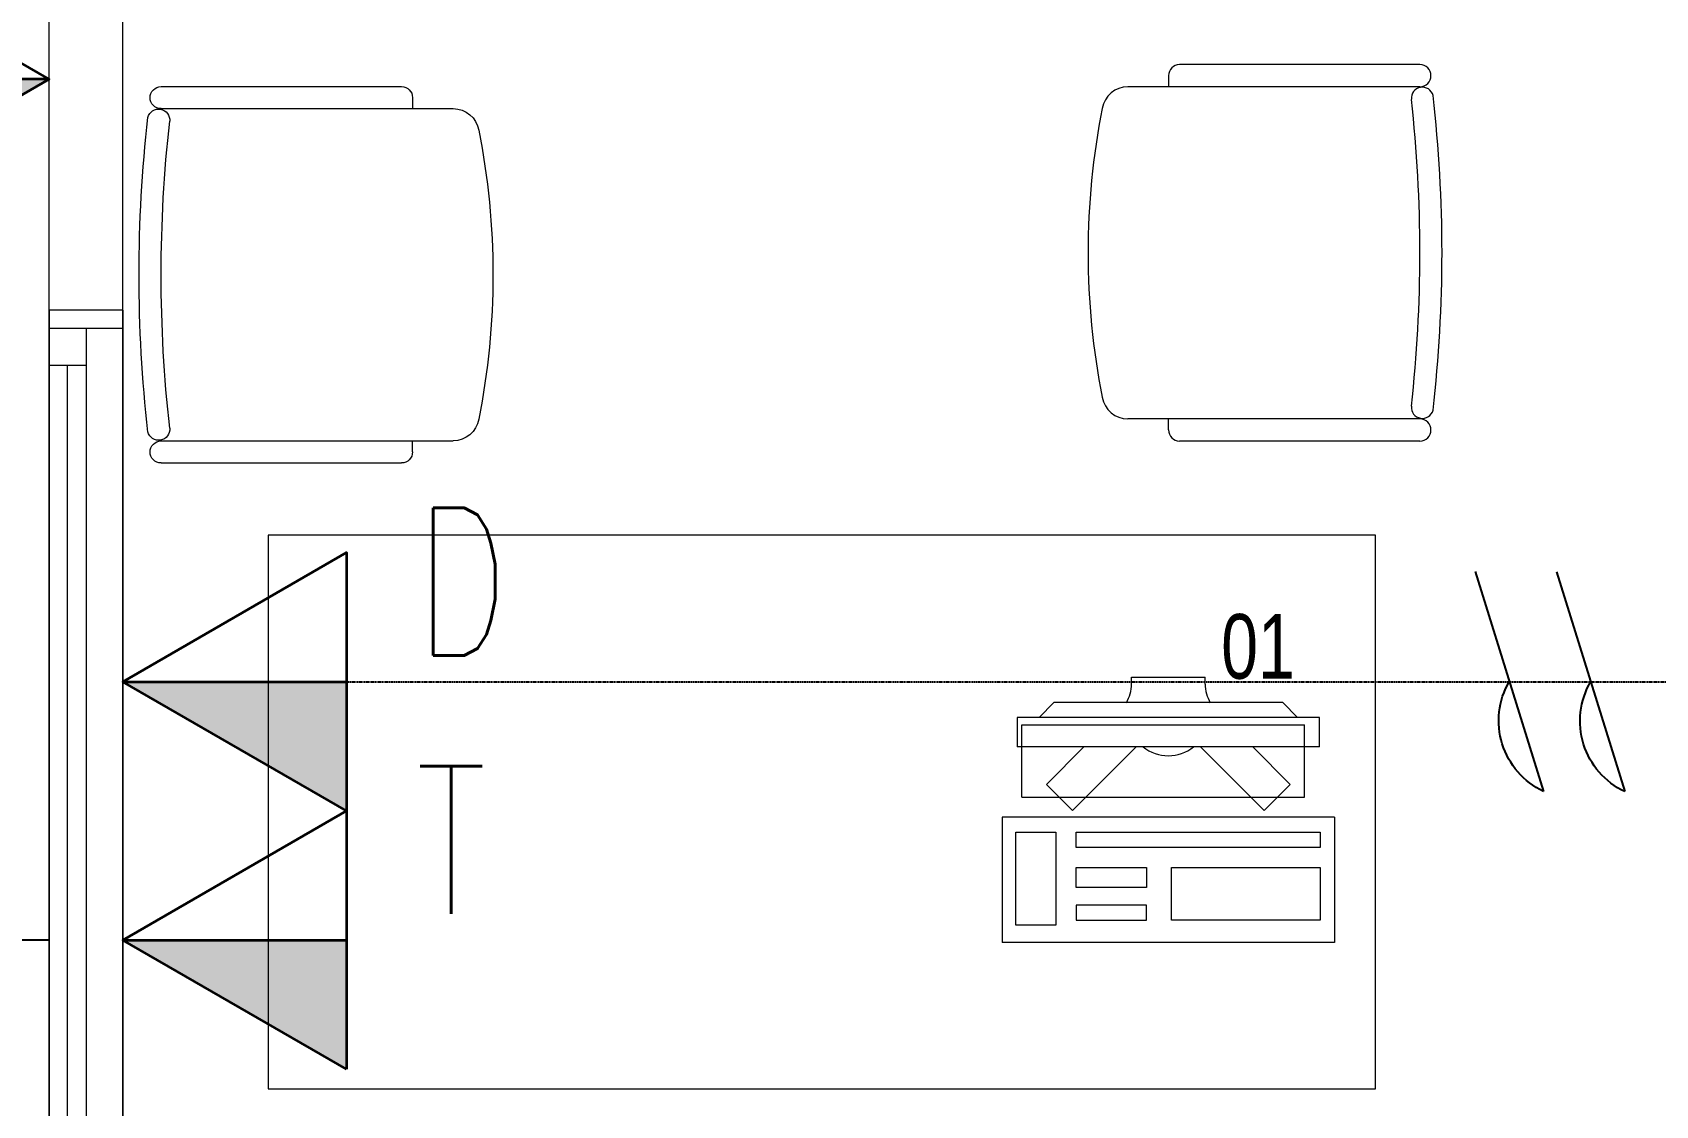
# Model space of a CAD drawing. Header units: inches. Extents: x -12418 to 57169, y -29325 to 19878.
# Drawn here: x 19575 to 21774, y -9230 to -7776 of the extents above; entities that cross this region are included whole.
import ezdxf

# ---------------------------------------------------------------- set-up
doc = ezdxf.new("R2010")
doc.units = ezdxf.units.IN
doc.header["$LTSCALE"] = 25
doc.header["$MEASUREMENT"] = 0
doc.linetypes.add('DASHDOT', pattern=[25.4, 12.7, -6.35, 0, -6.35])
doc.linetypes.add('HIDDEN', pattern=[9.525, 6.35, -3.175])
doc.layers.get('0').update_dxf_attribs({"color": 8})
doc.layers.get('Defpoints').update_dxf_attribs({"color": 8})
doc.layers.add('0 @ 50', color=8, linetype='Continuous')
doc.layers.add('T-WIRE', color=140, linetype='Continuous')
for name, color, linetype, lineweight in [('00-Ground Floor$0$72_EGR_EQP_TAG', 142, 'Continuous', 5), ('00-Ground Floor$0$Aluminum', 251, 'Continuous', 5), ('00-Ground Floor$0$LOADING', 253, 'Continuous', 5), ('00-Ground Floor$0$Walls', 251, 'Continuous', 5), ('E-LITE-CLNG-CNDT', 6, 'DASHDOT', 35), ('T-DATA-DEVC-TYPE', 2, 'Continuous', 25), ('T-DATA-DIM', 251, 'DASHDOT', 25), ('T-DATA-DIM @ 100', 251, 'DASHDOT', 25), ('T-DATA-FLOR-COND', 40, 'HIDDEN', 25), ('T-DATA-WALL @ 100', 33, 'Continuous', 35)]:
    doc.layers.add(name, color=color, linetype=linetype, lineweight=lineweight)
doc.styles.add('00-Ground Floor$0$X3G_ENTITY_257CFD', font='swisscl.ttf', dxfattribs={"height": 200})
doc.styles.add('DC_Simplex', font='SIMPLEX.shx', dxfattribs={"width": 0.7})
doc.dimstyles.new('DevCad-MM', dxfattribs={"dimscale": 0.01, "dimtxt": 2, "dimasz": 2, "dimexe": 1, "dimexo": 1, "dimgap": 0.6, "dimtad": 1, "dimdec": 0, "dimrnd": 10, "dimzin": 1, "dimdsep": 46, "dimtxsty": 'DC_Simplex', "dimblk1": 'OBLIQUE', "dimblk2": 'OBLIQUE', "dimsah": 1, "dimcen": 3, "dimclrd": 256, "dimclre": 256, "dimclrt": 45, "dimadec": 0, "dimazin": 0, "dimtfac": 1, "dimtdec": 0, "dimtix": 1, "dimtmove": 2, "dimatfit": 2, "dimldrblk": 'OBLIQUE', "dimfxl": 1, "dimtolj": 1, "dimtzin": 0, "dimarcsym": 0})

# ---------------------------------------------------------------- blocks, each defined once
blk = doc.blocks.new('00-Ground Floor$0$GF21016-P')
at = {"layer": '00-Ground Floor$0$LOADING', "extrusion": (-1.24384e-09, -1.20261e-09, -1)}
for p, q in [((0.0128, 0.0179), (0.0128, 0.4136)), ((0.4628, 0.0179), (0.4628, 0.4136)), ((-0.0022, 0.3585), (0.0128, 0.3585)), ((0.4778, 0.3585), (0.4628, 0.3585)), ((-0.0172, 0.0179), (-0.0172, 0.3435)), ((0.4928, 0.0179), (0.4928, 0.3435)), ((0.4778, 0.0029), (0.4778, 0.0029))]:
    blk.add_line(p, q, dxfattribs=at)
for centre, radius, start, end in [((-0.2378, -0.5362), 1.0036, 78.7568, 101.2432), ((-0.0478, 0.4136), 0.035, 0, 80.6557), ((-0.4278, 0.4136), 0.035, 99.3443, 180), ((0.0022, 0.3435), 0.015, 0, 90), ((-0.4778, 0.3435), 0.015, 90, 180), ((-0.0284, 0.0145), 0.015, 284.3864, 95.5209), ((-0.2378, 1.8928), 1.8749, 263.6341, 276.3659), ((-0.4471, 0.0145), 0.015, 84.4791, 255.6136), ((0.0022, 0.0179), 0.015, 270, 0), ((0.0022, 0.0179), 0.015, 180, 270), ((-0.2378, 1.8734), 1.8855, 263.5119, 276.4881), ((-0.4778, 0.0179), 0.015, 270, 0), ((-0.4778, 0.0179), 0.015, 180, 270)]:
    blk.add_arc(centre, radius, start, end, dxfattribs=at)
blk = doc.blocks.new('00-Ground Floor$0$ITCWLS1-P')
at = {"layer": '00-Ground Floor$0$LOADING'}
for p, q in [((-0.17, 0.45), (-0.17, 0)), ((-0.17, 0.45), (0, 0.45)), ((0, 0.45), (0, 0)), ((-0.2651, 0.43, 0), (-0.3051, 0.43, 0)), ((-0.3051, 0.43, 0), (-0.3051, 0.02, 0)), ((-0.2651, 0.43, 0), (-0.2651, 0.02, 0)), ((-0.1496, 0.4305), (-0.1291, 0.4305)), ((-0.1291, 0.4305), (-0.1291, 0.4089)), ((-0.3251, 0.38, 0), (-0.3051, 0.4, 0)), ((-0.197, 0.4094), (-0.295, 0.4094)), ((-0.295, 0.0264), (-0.295, 0.4094)), ((-0.197, 0.0264), (-0.197, 0.4094)), ((-0.3251, 0.38, 0), (-0.3251, 0.07, 0)), ((-0.3503, 0.275), (-0.3596, 0.275)), ((-0.3596, 0.175), (-0.3596, 0.275)), ((-0.3503, 0.175), (-0.3596, 0.175)), ((-0.3251, 0.07, 0), (-0.3051, 0.05, 0)), ((-0.197, 0.0264), (-0.295, 0.0264)), ((-0.3051, 0.02, 0), (-0.2651, 0.02, 0)), ((-0.17, 0), (0, 0))]:
    blk.add_line(p, q, dxfattribs=at)
at = {"layer": '00-Ground Floor$0$LOADING', "extrusion": (2.48281e-10, 3.18408e-10, -1)}
for p, q in [((-0.2651, 0.3395), (-0.2144, 0.3902)), ((-0.1791, 0.3548), (-0.2144, 0.3902)), ((-0.2651, 0.2688), (-0.1791, 0.3548))]:
    blk.add_line(p, q, dxfattribs=at)
at = {"layer": '00-Ground Floor$0$LOADING', "extrusion": (2.48281e-10, -3.18408e-10, -1)}
for p, q in [((-0.2651, 0.1812), (-0.1791, 0.0952)), ((-0.2651, 0.1105), (-0.2144, 0.0598)), ((-0.1791, 0.0952), (-0.2144, 0.0598))]:
    blk.add_line(p, q, dxfattribs=at)
at = {"layer": '00-Ground Floor$0$LOADING'}
for points in [[(-0.1291, 0.4089), (-0.1291, 0.1), (-0.1496, 0.1), (-0.1496, 0.4305)], [(-0.1496, 0.1), (-0.1496, 0.1), (-0.1496, 0.1), (-0.1496, 0.1), (-0.1496, 0.1), (-0.1496, 0.1), (-0.1496, 0.1), (-0.1496, 0.1), (-0.1496, 0.1)], [(-0.1496, 0.1), (-0.1496, 0.1), (-0.1496, 0.1), (-0.1496, 0.1), (-0.1496, 0.1), (-0.1496, 0.1), (-0.1496, 0.1), (-0.1496, 0.1), (-0.1496, 0.1), (-0.1496, 0.1), (-0.1496, 0.1), (-0.1496, 0.1), (-0.1496, 0.1), (-0.1496, 0.1), (-0.1496, 0.1), (-0.1496, 0.1), (-0.1496, 0.1), (-0.1496, 0.1)], [(-0.1496, 0.1), (-0.1496, 0.1), (-0.1496, 0.1), (-0.1496, 0.1), (-0.1496, 0.1), (-0.1496, 0.1), (-0.1496, 0.1), (-0.1496, 0.1), (-0.1496, 0.1), (-0.1496, 0.1)], [(-0.1496, 0.1), (-0.1496, 0.1), (-0.1496, 0.1), (-0.1496, 0.1), (-0.1496, 0.1), (-0.1496, 0.1), (-0.1496, 0.1)], [(-0.1496, 0.1), (-0.1496, 0.1), (-0.1496, 0.1), (-0.1496, 0.1), (-0.1496, 0.1), (-0.1496, 0.1), (-0.1496, 0.1), (-0.1496, 0.1), (-0.1496, 0.1), (-0.1496, 0.1)], [(-0.1496, 0.1), (-0.1496, 0.1), (-0.1496, 0.1), (-0.1496, 0.1), (-0.1496, 0.1), (-0.1496, 0.1), (-0.1496, 0.1), (-0.1496, 0.1), (-0.1496, 0.1), (-0.1496, 0.1), (-0.1496, 0.1), (-0.1496, 0.1), (-0.1496, 0.1), (-0.1496, 0.1), (-0.1496, 0.1)], [(-0.1496, 0.1), (-0.1496, 0.1), (-0.1496, 0.1), (-0.1496, 0.1), (-0.1496, 0.1), (-0.1496, 0.1), (-0.1496, 0.1), (-0.1496, 0.1), (-0.1496, 0.1), (-0.1496, 0.1)], [(-0.1496, 0.1), (-0.1496, 0.1), (-0.1496, 0.1), (-0.1496, 0.1), (-0.1496, 0.1), (-0.1496, 0.1), (-0.1496, 0.1), (-0.1496, 0.1), (-0.1496, 0.1), (-0.1496, 0.1)], [(-0.1496, 0.1), (-0.1496, 0.1), (-0.1496, 0.1), (-0.1496, 0.1), (-0.1496, 0.1), (-0.1496, 0.1), (-0.1496, 0.1), (-0.1496, 0.1), (-0.1496, 0.1), (-0.1496, 0.1), (-0.1496, 0.1), (-0.1496, 0.1), (-0.1496, 0.1), (-0.1496, 0.1), (-0.1496, 0.1), (-0.1496, 0.1), (-0.1496, 0.1), (-0.1496, 0.1), (-0.1496, 0.1), (-0.1496, 0.1), (-0.1496, 0.1), (-0.1496, 0.1), (-0.1496, 0.1), (-0.1496, 0.1), (-0.1496, 0.1), (-0.1496, 0.1), (-0.1496, 0.1), (-0.1496, 0.1), (-0.1496, 0.1), (-0.1496, 0.1), (-0.1496, 0.1), (-0.1496, 0.1), (-0.1496, 0.1), (-0.1496, 0.1), (-0.1496, 0.1), (-0.1496, 0.1), (-0.1496, 0.1), (-0.1496, 0.1), (-0.1496, 0.1), (-0.1496, 0.1), (-0.1496, 0.1), (-0.1496, 0.1), (-0.1496, 0.1), (-0.1496, 0.1), (-0.1496, 0.1), (-0.1496, 0.1), (-0.1496, 0.1), (-0.1496, 0.1), (-0.1496, 0.1), (-0.1496, 0.1), (-0.1496, 0.1), (-0.1496, 0.1), (-0.1496, 0.1), (-0.1496, 0.1)], [(-0.1496, 0.1), (-0.1496, 0.1), (-0.1496, 0.1), (-0.1496, 0.1), (-0.1496, 0.1), (-0.1496, 0.1), (-0.1496, 0.1), (-0.1496, 0.1), (-0.1496, 0.1), (-0.1496, 0.1), (-0.1496, 0.1), (-0.1496, 0.1), (-0.1496, 0.1), (-0.1496, 0.1), (-0.1496, 0.1), (-0.1496, 0.1), (-0.1496, 0.1), (-0.1496, 0.1), (-0.1496, 0.1), (-0.1496, 0.1), (-0.1496, 0.1), (-0.1496, 0.1), (-0.1496, 0.1), (-0.1496, 0.1), (-0.1496, 0.1), (-0.1496, 0.1), (-0.1496, 0.1), (-0.1496, 0.1), (-0.1496, 0.1), (-0.1496, 0.1), (-0.1496, 0.1), (-0.1496, 0.1), (-0.1496, 0.1), (-0.1496, 0.1), (-0.1496, 0.1), (-0.1496, 0.1), (-0.1496, 0.1), (-0.1496, 0.1), (-0.1496, 0.1), (-0.1496, 0.1), (-0.1496, 0.1), (-0.1496, 0.1), (-0.1496, 0.1), (-0.1496, 0.1), (-0.1496, 0.1), (-0.1496, 0.1), (-0.1496, 0.1), (-0.1496, 0.1), (-0.1496, 0.1), (-0.1496, 0.1), (-0.1496, 0.1), (-0.1496, 0.1), (-0.1496, 0.1), (-0.1496, 0.1), (-0.1496, 0.1), (-0.1496, 0.1), (-0.1496, 0.1), (-0.1496, 0.1), (-0.1496, 0.1), (-0.1496, 0.1), (-0.1496, 0.1), (-0.1496, 0.1), (-0.1496, 0.1), (-0.1496, 0.1), (-0.1496, 0.1), (-0.1496, 0.1), (-0.1496, 0.1), (-0.1496, 0.1), (-0.1496, 0.1), (-0.1496, 0.1), (-0.1496, 0.1), (-0.1496, 0.1), (-0.1496, 0.1), (-0.1496, 0.1), (-0.1496, 0.1), (-0.1496, 0.1), (-0.1496, 0.1), (-0.1496, 0.1), (-0.1496, 0.1), (-0.1496, 0.1), (-0.1496, 0.1), (-0.1496, 0.1), (-0.1496, 0.1), (-0.1496, 0.1), (-0.1496, 0.1), (-0.1496, 0.1), (-0.1496, 0.1), (-0.1496, 0.1), (-0.1496, 0.1)], [(-0.1496, 0.1), (-0.1496, 0.1), (-0.1496, 0.1), (-0.1496, 0.1), (-0.1496, 0.1), (-0.1496, 0.1), (-0.1496, 0.1), (-0.1496, 0.1), (-0.1496, 0.1), (-0.1496, 0.1), (-0.1496, 0.1), (-0.1496, 0.1)], [(-0.1496, 0.1), (-0.1496, 0.1), (-0.1496, 0.1), (-0.1496, 0.1), (-0.1496, 0.1), (-0.1496, 0.1), (-0.1496, 0.1)], [(-0.1496, 0.1), (-0.1496, 0.1), (-0.1496, 0.1), (-0.1496, 0.1), (-0.1496, 0.1), (-0.1496, 0.1), (-0.1496, 0.1), (-0.1496, 0.1), (-0.1496, 0.1), (-0.1496, 0.1), (-0.1496, 0.1), (-0.1496, 0.1), (-0.1496, 0.1), (-0.1496, 0.1), (-0.1496, 0.1), (-0.1496, 0.1), (-0.1496, 0.1)], [(-0.1496, 0.1), (-0.1496, 0.1), (-0.1496, 0.1), (-0.1496, 0.1), (-0.1496, 0.1), (-0.1496, 0.1), (-0.1496, 0.1), (-0.1496, 0.1), (-0.1496, 0.1), (-0.1496, 0.1), (-0.1496, 0.1), (-0.1496, 0.1), (-0.1496, 0.1), (-0.1496, 0.1), (-0.1496, 0.1), (-0.1496, 0.1), (-0.1496, 0.1), (-0.1496, 0.1), (-0.1496, 0.1), (-0.1496, 0.1), (-0.1496, 0.1), (-0.1496, 0.1), (-0.1496, 0.1), (-0.1496, 0.1), (-0.1496, 0.1), (-0.1496, 0.1), (-0.1496, 0.1), (-0.1496, 0.1), (-0.1496, 0.1), (-0.1496, 0.1), (-0.1496, 0.1), (-0.1496, 0.1), (-0.1496, 0.1), (-0.1496, 0.1), (-0.1496, 0.1), (-0.1496, 0.1), (-0.1496, 0.1), (-0.1496, 0.1), (-0.1496, 0.1), (-0.1496, 0.1), (-0.1496, 0.1), (-0.1496, 0.1), (-0.1496, 0.1), (-0.1496, 0.1), (-0.1496, 0.1), (-0.1496, 0.1), (-0.1496, 0.1), (-0.1496, 0.1), (-0.1496, 0.1), (-0.1496, 0.1), (-0.1496, 0.1), (-0.1496, 0.1), (-0.1496, 0.1), (-0.1496, 0.1), (-0.1496, 0.1), (-0.1496, 0.1), (-0.1496, 0.1), (-0.1496, 0.1), (-0.1496, 0.1), (-0.1496, 0.1), (-0.1496, 0.1), (-0.1496, 0.1), (-0.1496, 0.1), (-0.1496, 0.1), (-0.1496, 0.1), (-0.1496, 0.1), (-0.1496, 0.1), (-0.1496, 0.1), (-0.1496, 0.1), (-0.1496, 0.1), (-0.1496, 0.1), (-0.1496, 0.1), (-0.1496, 0.1), (-0.1496, 0.1), (-0.1496, 0.1), (-0.1496, 0.1), (-0.1496, 0.1), (-0.1496, 0.1), (-0.1496, 0.1), (-0.1496, 0.1), (-0.1496, 0.1), (-0.1496, 0.1), (-0.1496, 0.1), (-0.1496, 0.1), (-0.1496, 0.1), (-0.1496, 0.1), (-0.1496, 0.1), (-0.1496, 0.1), (-0.1496, 0.1), (-0.1496, 0.1), (-0.1496, 0.1), (-0.1496, 0.1), (-0.1496, 0.1), (-0.1496, 0.1), (-0.1496, 0.1), (-0.1496, 0.1), (-0.1496, 0.1), (-0.1496, 0.1), (-0.1496, 0.1), (-0.1496, 0.1), (-0.1496, 0.1), (-0.1496, 0.1), (-0.1496, 0.1), (-0.1496, 0.1), (-0.1496, 0.1), (-0.1496, 0.1), (-0.1496, 0.1), (-0.1496, 0.1), (-0.1496, 0.1), (-0.1496, 0.1), (-0.1496, 0.1)], [(-0.1496, 0.1), (-0.1496, 0.1), (-0.1496, 0.1), (-0.1496, 0.1), (-0.1496, 0.1), (-0.1496, 0.1), (-0.1496, 0.1), (-0.1496, 0.1)]]:
    blk.add_lwpolyline(points, dxfattribs=at)
for points in [[(-0.1019, 0.4305), (-0.0304, 0.4305), (-0.0304, 0.2294), (-0.1019, 0.2294)], [(-0.1019, 0.1954), (-0.0747, 0.1954), (-0.0747, 0.1), (-0.1019, 0.1)], [(-0.0304, 0.1954), (-0.0508, 0.1954), (-0.0508, 0.1), (-0.0304, 0.1)], [(-0.1496, 0.1), (-0.1496, 0.1), (-0.1496, 0.1), (-0.1496, 0.1), (-0.1496, 0.1), (-0.1496, 0.1), (-0.1496, 0.1), (-0.1496, 0.1), (-0.1496, 0.1), (-0.1496, 0.1), (-0.1496, 0.1), (-0.1496, 0.1), (-0.1496, 0.1), (-0.1496, 0.1), (-0.1496, 0.1), (-0.1496, 0.1), (-0.1496, 0.1), (-0.1496, 0.1), (-0.1496, 0.1), (-0.1496, 0.1), (-0.1496, 0.1), (-0.1496, 0.1), (-0.1496, 0.1), (-0.1496, 0.1), (-0.1496, 0.1), (-0.1496, 0.1), (-0.1496, 0.1), (-0.1496, 0.1), (-0.1496, 0.1), (-0.1496, 0.1), (-0.1496, 0.1), (-0.1496, 0.1), (-0.1496, 0.1), (-0.1496, 0.1), (-0.1496, 0.1), (-0.1496, 0.1), (-0.1496, 0.1), (-0.1496, 0.1), (-0.1496, 0.1), (-0.1496, 0.1), (-0.1496, 0.1), (-0.1496, 0.1), (-0.1496, 0.1), (-0.1496, 0.1), (-0.1496, 0.1), (-0.1496, 0.1), (-0.1496, 0.1), (-0.1496, 0.1), (-0.1496, 0.1), (-0.1496, 0.1), (-0.1496, 0.1), (-0.1496, 0.1), (-0.1496, 0.1), (-0.1496, 0.1), (-0.1496, 0.1), (-0.1496, 0.1), (-0.1496, 0.1), (-0.1496, 0.1), (-0.1496, 0.1), (-0.1496, 0.1), (-0.1496, 0.1), (-0.1496, 0.1), (-0.1496, 0.1), (-0.1496, 0.1), (-0.1496, 0.1), (-0.1496, 0.1), (-0.1496, 0.1), (-0.1496, 0.1), (-0.1496, 0.1), (-0.1496, 0.1), (-0.1496, 0.1), (-0.1496, 0.1), (-0.1496, 0.1), (-0.1496, 0.1), (-0.1496, 0.1), (-0.1496, 0.1), (-0.1496, 0.1), (-0.1496, 0.1), (-0.1496, 0.1), (-0.1496, 0.1), (-0.1496, 0.1), (-0.1496, 0.1), (-0.1496, 0.1), (-0.1496, 0.1), (-0.1496, 0.1), (-0.1496, 0.1), (-0.1496, 0.1), (-0.1496, 0.1), (-0.1496, 0.1), (-0.1496, 0.1), (-0.1496, 0.1), (-0.1496, 0.1), (-0.1496, 0.1), (-0.1496, 0.1), (-0.1496, 0.1), (-0.1496, 0.1), (-0.1496, 0.1), (-0.1496, 0.1), (-0.1496, 0.1), (-0.1496, 0.1), (-0.1496, 0.1), (-0.1496, 0.1), (-0.1496, 0.1), (-0.1496, 0.1), (-0.1496, 0.1), (-0.1496, 0.1), (-0.1496, 0.1), (-0.1496, 0.1), (-0.1496, 0.1), (-0.1496, 0.1), (-0.1496, 0.1), (-0.1496, 0.1), (-0.1496, 0.1), (-0.1496, 0.1), (-0.1496, 0.1), (-0.1496, 0.1), (-0.1496, 0.1), (-0.1496, 0.1), (-0.1496, 0.1), (-0.1496, 0.1), (-0.1496, 0.1), (-0.1496, 0.1), (-0.1496, 0.1), (-0.1496, 0.1), (-0.1496, 0.1), (-0.1496, 0.1), (-0.1496, 0.1), (-0.1496, 0.1), (-0.1496, 0.1), (-0.1496, 0.1), (-0.1496, 0.1), (-0.1496, 0.1), (-0.1496, 0.1), (-0.1496, 0.1), (-0.1496, 0.1), (-0.1496, 0.1), (-0.1496, 0.1), (-0.1496, 0.1), (-0.1496, 0.1), (-0.1496, 0.1), (-0.1496, 0.1), (-0.1496, 0.1), (-0.1496, 0.1), (-0.1496, 0.1), (-0.1496, 0.1), (-0.1496, 0.1), (-0.1496, 0.1), (-0.1496, 0.1), (-0.1496, 0.1), (-0.1496, 0.1), (-0.1496, 0.1), (-0.1496, 0.1), (-0.1496, 0.1), (-0.1496, 0.1), (-0.1496, 0.1), (-0.1496, 0.1), (-0.1496, 0.1), (-0.1496, 0.1), (-0.1496, 0.1), (-0.1496, 0.1), (-0.1496, 0.1), (-0.1496, 0.1), (-0.1496, 0.1), (-0.1496, 0.1), (-0.1496, 0.1), (-0.1496, 0.1), (-0.1496, 0.1), (-0.1496, 0.1), (-0.1496, 0.1), (-0.1496, 0.1), (-0.1496, 0.1), (-0.1496, 0.1), (-0.1496, 0.1), (-0.1496, 0.1), (-0.1496, 0.1), (-0.1496, 0.1), (-0.1496, 0.1), (-0.1496, 0.1), (-0.1496, 0.1), (-0.1496, 0.1), (-0.1496, 0.1), (-0.1496, 0.1), (-0.1496, 0.1), (-0.1496, 0.1), (-0.1496, 0.1), (-0.1496, 0.1), (-0.1496, 0.1), (-0.1496, 0.1), (-0.1496, 0.1), (-0.1496, 0.1), (-0.1496, 0.1), (-0.1496, 0.1), (-0.1496, 0.1), (-0.1496, 0.1), (-0.1496, 0.1), (-0.1496, 0.1), (-0.1496, 0.1), (-0.1496, 0.1), (-0.1496, 0.1), (-0.1496, 0.1), (-0.1496, 0.1), (-0.1496, 0.1), (-0.1496, 0.1), (-0.1496, 0.1), (-0.1496, 0.1), (-0.1496, 0.1), (-0.1496, 0.1), (-0.1496, 0.1), (-0.1496, 0.1), (-0.1496, 0.1), (-0.1496, 0.1), (-0.1496, 0.1), (-0.1496, 0.1), (-0.1496, 0.1), (-0.1496, 0.1), (-0.1496, 0.1), (-0.1496, 0.1), (-0.1496, 0.1), (-0.1496, 0.1), (-0.1496, 0.1), (-0.1496, 0.1), (-0.1496, 0.1), (-0.1496, 0.1), (-0.1496, 0.1), (-0.1496, 0.1), (-0.1496, 0.1), (-0.1496, 0.1), (-0.1496, 0.1), (-0.1496, 0.1), (-0.1496, 0.1), (-0.1496, 0.1), (-0.1496, 0.1), (-0.1496, 0.1), (-0.1496, 0.1), (-0.1496, 0.1), (-0.1496, 0.1), (-0.1496, 0.1), (-0.1496, 0.1), (-0.1496, 0.1), (-0.1496, 0.1), (-0.1496, 0.1), (-0.1496, 0.1), (-0.1496, 0.1), (-0.1496, 0.1), (-0.1496, 0.1), (-0.1496, 0.1), (-0.1496, 0.1), (-0.1496, 0.1), (-0.1496, 0.1), (-0.1496, 0.1), (-0.1496, 0.1), (-0.1496, 0.1), (-0.1496, 0.1), (-0.1496, 0.1), (-0.1496, 0.1), (-0.1496, 0.1), (-0.1496, 0.1), (-0.1496, 0.1), (-0.1496, 0.1), (-0.1496, 0.1), (-0.1496, 0.1), (-0.1496, 0.1), (-0.1496, 0.1), (-0.1496, 0.1), (-0.1496, 0.1), (-0.1496, 0.1), (-0.1496, 0.1), (-0.1496, 0.1), (-0.1496, 0.1), (-0.1496, 0.1), (-0.1496, 0.1), (-0.1496, 0.1), (-0.1496, 0.1), (-0.1496, 0.1), (-0.1496, 0.1), (-0.1496, 0.1), (-0.1496, 0.1)], [(-0.1496, 0.1), (-0.1496, 0.1), (-0.1496, 0.1), (-0.1496, 0.1), (-0.1496, 0.1), (-0.1496, 0.1), (-0.1496, 0.1), (-0.1496, 0.1), (-0.1496, 0.1), (-0.1496, 0.1), (-0.1496, 0.1), (-0.1496, 0.1), (-0.1496, 0.1), (-0.1496, 0.1), (-0.1496, 0.1), (-0.1496, 0.1), (-0.1496, 0.1), (-0.1496, 0.1), (-0.1496, 0.1), (-0.1496, 0.1), (-0.1496, 0.1), (-0.1496, 0.1), (-0.1496, 0.1), (-0.1496, 0.1), (-0.1496, 0.1), (-0.1496, 0.1), (-0.1496, 0.1), (-0.1496, 0.1), (-0.1496, 0.1), (-0.1496, 0.1), (-0.1496, 0.1), (-0.1496, 0.1), (-0.1496, 0.1), (-0.1496, 0.1), (-0.1496, 0.1), (-0.1496, 0.1), (-0.1496, 0.1), (-0.1496, 0.1), (-0.1496, 0.1), (-0.1496, 0.1), (-0.1496, 0.1), (-0.1496, 0.1), (-0.1496, 0.1), (-0.1496, 0.1), (-0.1496, 0.1), (-0.1496, 0.1), (-0.1496, 0.1), (-0.1496, 0.1), (-0.1496, 0.1), (-0.1496, 0.1), (-0.1496, 0.1), (-0.1496, 0.1), (-0.1496, 0.1), (-0.1496, 0.1), (-0.1496, 0.1), (-0.1496, 0.1), (-0.1496, 0.1), (-0.1496, 0.1), (-0.1496, 0.1), (-0.1496, 0.1), (-0.1496, 0.1), (-0.1496, 0.1), (-0.1496, 0.1), (-0.1496, 0.1), (-0.1496, 0.1), (-0.1496, 0.1), (-0.1496, 0.1), (-0.1496, 0.1), (-0.1496, 0.1), (-0.1496, 0.1), (-0.1496, 0.1), (-0.1496, 0.1), (-0.1496, 0.1), (-0.1496, 0.1), (-0.1496, 0.1), (-0.1496, 0.1), (-0.1496, 0.1), (-0.1496, 0.1), (-0.1496, 0.1), (-0.1496, 0.1), (-0.1496, 0.1), (-0.1496, 0.1), (-0.1496, 0.1), (-0.1496, 0.1), (-0.1496, 0.1), (-0.1496, 0.1), (-0.1496, 0.1), (-0.1496, 0.1), (-0.1496, 0.1), (-0.1496, 0.1), (-0.1496, 0.1), (-0.1496, 0.1), (-0.1496, 0.1), (-0.1496, 0.1), (-0.1496, 0.1), (-0.1496, 0.1), (-0.1496, 0.1), (-0.1496, 0.1), (-0.1496, 0.1), (-0.1496, 0.1), (-0.1496, 0.1), (-0.1496, 0.1), (-0.1496, 0.1), (-0.1496, 0.1), (-0.1496, 0.1), (-0.1496, 0.1), (-0.1496, 0.1), (-0.1496, 0.1), (-0.1496, 0.1), (-0.1496, 0.1), (-0.1496, 0.1), (-0.1496, 0.1), (-0.1496, 0.1), (-0.1496, 0.1), (-0.1496, 0.1), (-0.1496, 0.1), (-0.1496, 0.1), (-0.1496, 0.1), (-0.1496, 0.1), (-0.1496, 0.1), (-0.1496, 0.1), (-0.1496, 0.1), (-0.1496, 0.1), (-0.1496, 0.1), (-0.1496, 0.1), (-0.1496, 0.1), (-0.1496, 0.1), (-0.1496, 0.1), (-0.1496, 0.1), (-0.1496, 0.1), (-0.1496, 0.1), (-0.1496, 0.1), (-0.1496, 0.1), (-0.1496, 0.1), (-0.1496, 0.1), (-0.1496, 0.1), (-0.1496, 0.1), (-0.1496, 0.1), (-0.1496, 0.1), (-0.1496, 0.1), (-0.1496, 0.1), (-0.1496, 0.1), (-0.1496, 0.1), (-0.1496, 0.1), (-0.1496, 0.1), (-0.1496, 0.1), (-0.1496, 0.1), (-0.1496, 0.1), (-0.1496, 0.1), (-0.1496, 0.1), (-0.1496, 0.1), (-0.1496, 0.1), (-0.1496, 0.1), (-0.1496, 0.1), (-0.1496, 0.1), (-0.1496, 0.1), (-0.1496, 0.1), (-0.1496, 0.1), (-0.1496, 0.1), (-0.1496, 0.1), (-0.1496, 0.1), (-0.1496, 0.1), (-0.1496, 0.1), (-0.1496, 0.1), (-0.1496, 0.1), (-0.1496, 0.1), (-0.1496, 0.1), (-0.1496, 0.1), (-0.1496, 0.1), (-0.1496, 0.1), (-0.1496, 0.1), (-0.1496, 0.1), (-0.1496, 0.1), (-0.1496, 0.1), (-0.1496, 0.1), (-0.1496, 0.1), (-0.1496, 0.1), (-0.1496, 0.1), (-0.1496, 0.1), (-0.1496, 0.1), (-0.1496, 0.1), (-0.1496, 0.1), (-0.1496, 0.1), (-0.1496, 0.1), (-0.1496, 0.1), (-0.1496, 0.1), (-0.1496, 0.1), (-0.1496, 0.1), (-0.1496, 0.1), (-0.1496, 0.1), (-0.1496, 0.1), (-0.1496, 0.1), (-0.1496, 0.1), (-0.1496, 0.1), (-0.1496, 0.1), (-0.1496, 0.1), (-0.1496, 0.1), (-0.1496, 0.1), (-0.1496, 0.1), (-0.1496, 0.1), (-0.1496, 0.1), (-0.1496, 0.1), (-0.1496, 0.1), (-0.1496, 0.1), (-0.1496, 0.1), (-0.1496, 0.1), (-0.1496, 0.1), (-0.1496, 0.1), (-0.1496, 0.1), (-0.1496, 0.1), (-0.1496, 0.1), (-0.1496, 0.1), (-0.1496, 0.1), (-0.1496, 0.1)], [(-0.1496, 0.1), (-0.1496, 0.1), (-0.1496, 0.1), (-0.1496, 0.1), (-0.1496, 0.1), (-0.1496, 0.1), (-0.1496, 0.1), (-0.1496, 0.1), (-0.1496, 0.1), (-0.1496, 0.1), (-0.1496, 0.1), (-0.1496, 0.1), (-0.1496, 0.1), (-0.1496, 0.1), (-0.1496, 0.1), (-0.1496, 0.1), (-0.1496, 0.1), (-0.1496, 0.1), (-0.1496, 0.1), (-0.1496, 0.1), (-0.1496, 0.1), (-0.1496, 0.1), (-0.1496, 0.1), (-0.1496, 0.1), (-0.1496, 0.1), (-0.1496, 0.1), (-0.1496, 0.1), (-0.1496, 0.1), (-0.1496, 0.1), (-0.1496, 0.1), (-0.1496, 0.1), (-0.1496, 0.1), (-0.1496, 0.1), (-0.1496, 0.1), (-0.1496, 0.1), (-0.1496, 0.1), (-0.1496, 0.1), (-0.1496, 0.1), (-0.1496, 0.1), (-0.1496, 0.1), (-0.1496, 0.1), (-0.1496, 0.1), (-0.1496, 0.1), (-0.1496, 0.1), (-0.1496, 0.1), (-0.1496, 0.1), (-0.1496, 0.1), (-0.1496, 0.1), (-0.1496, 0.1), (-0.1496, 0.1), (-0.1496, 0.1), (-0.1496, 0.1), (-0.1496, 0.1), (-0.1496, 0.1), (-0.1496, 0.1), (-0.1496, 0.1), (-0.1496, 0.1), (-0.1496, 0.1), (-0.1496, 0.1), (-0.1496, 0.1), (-0.1496, 0.1), (-0.1496, 0.1), (-0.1496, 0.1), (-0.1496, 0.1), (-0.1496, 0.1), (-0.1496, 0.1), (-0.1496, 0.1), (-0.1496, 0.1), (-0.1496, 0.1), (-0.1496, 0.1), (-0.1496, 0.1), (-0.1496, 0.1), (-0.1496, 0.1), (-0.1496, 0.1), (-0.1496, 0.1), (-0.1496, 0.1), (-0.1496, 0.1), (-0.1496, 0.1), (-0.1496, 0.1), (-0.1496, 0.1), (-0.1496, 0.1), (-0.1496, 0.1), (-0.1496, 0.1), (-0.1496, 0.1), (-0.1496, 0.1), (-0.1496, 0.1), (-0.1496, 0.1), (-0.1496, 0.1), (-0.1496, 0.1), (-0.1496, 0.1), (-0.1496, 0.1), (-0.1496, 0.1), (-0.1496, 0.1), (-0.1496, 0.1), (-0.1496, 0.1), (-0.1496, 0.1), (-0.1496, 0.1), (-0.1496, 0.1), (-0.1496, 0.1), (-0.1496, 0.1), (-0.1496, 0.1), (-0.1496, 0.1), (-0.1496, 0.1), (-0.1496, 0.1), (-0.1496, 0.1), (-0.1496, 0.1), (-0.1496, 0.1), (-0.1496, 0.1), (-0.1496, 0.1), (-0.1496, 0.1), (-0.1496, 0.1), (-0.1496, 0.1), (-0.1496, 0.1), (-0.1496, 0.1), (-0.1496, 0.1), (-0.1496, 0.1), (-0.1496, 0.1), (-0.1496, 0.1), (-0.1496, 0.1), (-0.1496, 0.1), (-0.1496, 0.1), (-0.1496, 0.1), (-0.1496, 0.1), (-0.1496, 0.1), (-0.1496, 0.1), (-0.1496, 0.1), (-0.1496, 0.1), (-0.1496, 0.1), (-0.1496, 0.1), (-0.1496, 0.1), (-0.1496, 0.1), (-0.1496, 0.1), (-0.1496, 0.1), (-0.1496, 0.1), (-0.1496, 0.1), (-0.1496, 0.1), (-0.1496, 0.1), (-0.1496, 0.1), (-0.1496, 0.1), (-0.1496, 0.1), (-0.1496, 0.1), (-0.1496, 0.1), (-0.1496, 0.1), (-0.1496, 0.1), (-0.1496, 0.1), (-0.1496, 0.1), (-0.1496, 0.1), (-0.1496, 0.1), (-0.1496, 0.1), (-0.1496, 0.1), (-0.1496, 0.1), (-0.1496, 0.1), (-0.1496, 0.1), (-0.1496, 0.1), (-0.1496, 0.1), (-0.1496, 0.1), (-0.1496, 0.1), (-0.1496, 0.1), (-0.1496, 0.1), (-0.1496, 0.1), (-0.1496, 0.1), (-0.1496, 0.1), (-0.1496, 0.1), (-0.1496, 0.1), (-0.1496, 0.1), (-0.1496, 0.1), (-0.1496, 0.1), (-0.1496, 0.1), (-0.1496, 0.1), (-0.1496, 0.1), (-0.1496, 0.1), (-0.1496, 0.1), (-0.1496, 0.1), (-0.1496, 0.1), (-0.1496, 0.1), (-0.1496, 0.1), (-0.1496, 0.1), (-0.1496, 0.1), (-0.1496, 0.1), (-0.1496, 0.1), (-0.1496, 0.1), (-0.1496, 0.1), (-0.1496, 0.1), (-0.1496, 0.1), (-0.1496, 0.1), (-0.1496, 0.1), (-0.1496, 0.1), (-0.1496, 0.1), (-0.1496, 0.1), (-0.1496, 0.1), (-0.1496, 0.1), (-0.1496, 0.1), (-0.1496, 0.1), (-0.1496, 0.1), (-0.1496, 0.1), (-0.1496, 0.1), (-0.1496, 0.1), (-0.1496, 0.1), (-0.1496, 0.1), (-0.1496, 0.1), (-0.1496, 0.1), (-0.1496, 0.1), (-0.1496, 0.1), (-0.1496, 0.1), (-0.1496, 0.1), (-0.1496, 0.1), (-0.1496, 0.1), (-0.1496, 0.1), (-0.1496, 0.1), (-0.1496, 0.1), (-0.1496, 0.1), (-0.1496, 0.1), (-0.1496, 0.1), (-0.1496, 0.1), (-0.1496, 0.1), (-0.1496, 0.1), (-0.1496, 0.1), (-0.1496, 0.1), (-0.1496, 0.1)], [(-0.1496, 0.0727), (-0.0236, 0.0727), (-0.0236, 0.0182), (-0.1496, 0.0182)]]:
    blk.add_lwpolyline(points, close=True, dxfattribs=at)
for centre, radius, start, end in [((-0.3503, 0.325), 0.05, 270, 300.3093), ((-0.3089, 0.225), 0.0556, 321.9431, 38.0569), ((-0.3503, 0.125), 0.05, 59.6907, 90)]:
    blk.add_arc(centre, radius, start, end, dxfattribs=at)
blk = doc.blocks.new('00-Ground Floor$0$A$C37be4daf')
at = {"layer": '00-Ground Floor$0$Aluminum'}
for p, q in [((1416, 598.2), (216, 598.2)), ((241, 498.2), (241, 598.2)), ((291, 548.2), (291, 598.2)), ((1341, 548.2), (1341, 598.2)), ((1391, 498.2), (1391, 598.2)), ((291, 573.2), (1341, 573.2)), ((1391, 548.2), (241, 548.2)), ((1416, 498.2), (216, 498.2))]:
    blk.add_line(p, q, dxfattribs=at)
at = {"layer": '00-Ground Floor$0$Walls'}
for p, q in [((216, 498.2), (216, 598.2)), ((1416, 498.2), (1416, 598.2))]:
    blk.add_line(p, q, dxfattribs=at)
blk = doc.blocks.new('00-Ground Floor')
at = {"layer": '00-Ground Floor$0$LOADING', "elevation": 0}
blk.add_lwpolyline([(21394.7, -9207.4), (21394.7, -8457.4), (19894.7, -8457.4), (19894.7, -9207.4)], close=True, dxfattribs=at)
at = {"layer": '00-Ground Floor$0$Walls'}
for p, q in [((19597.7, -10157.4, 0), (19597.7, -7537.4, 0)), ((19697.7, -9957.4, 0), (19697.7, -7547.4, 0))]:
    blk.add_line(p, q, dxfattribs=at)
at = {"rotation": 90}
blk.add_blockref('00-Ground Floor$0$A$C37be4daf', (20196, -9568.4, 0), dxfattribs=at)
at = {"layer": '00-Ground Floor$0$LOADING', "color": 1, "extrusion": (-2.24019e-05, -2.67576e-11, 1), "xscale": -1000.000000000003, "yscale": 1000.000000000003, "zscale": -1000.000000000003, "rotation": 90.00002511235276}
blk.add_blockref('00-Ground Floor$0$GF21016-P', (21472.9, -7837, -0.5), dxfattribs=at)
at = {"layer": '00-Ground Floor$0$LOADING', "color": 1, "extrusion": (-1.86519e-05, -4.75185e-05, 1), "xscale": 1000.000000000001, "yscale": 1000.000000000001, "zscale": -1000.000000000001, "rotation": 269.9999749024568}
blk.add_blockref('00-Ground Floor$0$GF21016-P', (19731.7, -7866.7, 0), dxfattribs=at)
at = {"layer": '00-Ground Floor$0$LOADING', "extrusion": (1.93991e-16, -8.01373e-06, 1), "xscale": 1000.000000000006, "yscale": 1000.000000000006, "zscale": 1000.000000000006, "rotation": 270}
blk.add_blockref('00-Ground Floor$0$ITCWLS1-P', (20889.2, -9009.3, 0.1), dxfattribs=at)
at = {"layer": '00-Ground Floor$0$72_EGR_EQP_TAG', "insert": (21235.7, -8564.2, 0), "char_height": 87.47, "attachment_point": 2, "style": '00-Ground Floor$0$X3G_ENTITY_257CFD'}
blk.add_mtext('01', dxfattribs=at)
blk = doc.blocks.new('*U26')
blk.add_hatch(color=254).paths.add_polyline_path([(-3.031, 1.75), (-3.031, 0), (0, 0)])
blk.add_line((0, 0), (-3.031, 0))
blk.add_lwpolyline([(-3.031, 1.75), (0, 0), (-3.031, -1.75)], close=True)
at = {"layer": 'T-DATA-DEVC-TYPE', "style": 'DC_Simplex', "width": 0.7, "flags": 8}
blk.add_attdef('DC_TYPE', (2.682, 5.634), '', height=2, rotation=360, dxfattribs=at)
blk = doc.blocks.new('*U43')
blk.add_hatch(color=254).paths.add_polyline_path([(-3.031, 1.75), (-3.031, 0), (0, 0)])
blk.add_line((0, 0), (-3.031, 0))
blk.add_lwpolyline([(-3.031, 1.75), (0, 0), (-3.031, -1.75)], close=True)
at = {"layer": 'T-DATA-DEVC-TYPE', "style": 'DC_Simplex', "width": 0.7, "flags": 8}
blk.add_attdef('DC_TYPE', (2.682, 5.634), '', height=2, rotation=360, dxfattribs=at)
blk = doc.blocks.new('W-TEL')
blk.add_line((-66, -212.7), (66, 212.7))
blk.add_arc((130.7, 76), 151.2, 115.3301, 210.179)
blk = doc.blocks.new('*U119')
at = {"layer": 'T-WIRE', "xscale": -0.006999999999825377, "yscale": 0.006999999999970897, "zscale": 0.006999999999999999}
for p in [(0, 0), (1.102, -0.003)]:
    blk.add_blockref('W-TEL', p, dxfattribs=at)
blk = doc.blocks.new('_OBLIQUE')
at = {"color": 0, "linetype": 'ByBlock'}
blk.add_line((-0.5, -0.5), (0.5, 0.5), dxfattribs=at)
blk = doc.blocks.new('*D152')
at = {"layer": 'Defpoints', "color": 0, "transparency": 16777216}
for p in [(19697.7, -9005.8, 0), (19450.1, -9957.4), (19697.7, -9957.4, 0)]:
    blk.add_point(p, dxfattribs=at)
at = {"layer": 'T-DATA-DIM', "lineweight": -2, "transparency": 16777216}
for p, q in [((19597.7, -9005.8), (19350.1, -9005.8)), ((19450.1, -9005.8), (19450.1, -9957.4)), ((19597.7, -9957.4), (19350.1, -9957.4))]:
    blk.add_line(p, q, dxfattribs=at)
at = {"layer": 'T-DATA-DIM', "lineweight": -2, "transparency": 16777216, "xscale": 200, "yscale": 200, "zscale": 200}
for p, rotation in [((19450.1, -9005.8), 90), ((19450.1, -9957.4), 270)]:
    blk.add_blockref('_OBLIQUE', p, dxfattribs=dict(at, rotation=rotation))
at = {"layer": 'T-DATA-DIM', "color": 45, "transparency": 16777216, "insert": (19290.1, -9481.6), "char_height": 200, "attachment_point": 5, "rotation": 90, "style": 'DC_Simplex'}
blk.add_mtext('\\A1;950', dxfattribs=at)
blk = doc.blocks.new('*D153')
at = {"layer": 'Defpoints', "color": 0, "transparency": 16777216}
for p in [(18561.5, -6347.4), (19597.7, -6347.4, 0), (19294.6, -7839.6, 0)]:
    blk.add_point(p, dxfattribs=at)
at = {"layer": 'T-DATA-DIM', "lineweight": -2, "transparency": 16777216}
for p, q in [((19497.7, -6347.4), (18461.5, -6347.4)), ((18561.5, -7839.6), (18561.5, -6347.4)), ((19194.6, -7839.6), (18461.5, -7839.6))]:
    blk.add_line(p, q, dxfattribs=at)
at = {"layer": 'T-DATA-DIM', "lineweight": -2, "transparency": 16777216, "xscale": 200, "yscale": 200, "zscale": 200}
for p, rotation in [((18561.5, -6347.4), 90), ((18561.5, -7839.6), 270)]:
    blk.add_blockref('_OBLIQUE', p, dxfattribs=dict(at, rotation=rotation))
at = {"layer": 'T-DATA-DIM', "color": 45, "transparency": 16777216, "insert": (18401.5, -7093.5), "char_height": 200, "attachment_point": 5, "rotation": 90, "style": 'DC_Simplex'}
blk.add_mtext('\\A1;1490', dxfattribs=at)

msp = doc.modelspace()

# ---------------------------------------------------------------- linework, layer by layer
at = {"layer": 'T-DATA-FLOR-COND', "ltscale": 0.01, "elevation": 0}
msp.add_lwpolyline([(20000.8, -8655.8), (22244.3, -8655.8, 0.414214), (22319.3, -8580.8), (22319.3, -6099.5)], format="xyb", dxfattribs=at)

# ---------------------------------------------------------------- block references
at = {"layer": '0 @ 50', "xscale": 100, "yscale": 100, "zscale": 100, "rotation": 180}
msp.add_blockref('*U119', (21686.4, -8655.8, 0), dxfattribs=at)
at = {"layer": 'E-LITE-CLNG-CNDT'}
msp.add_blockref('00-Ground Floor', (0, 0), dxfattribs=at)
at = {"layer": 'T-DATA-WALL @ 100'}
ref = msp.add_blockref('*U43', (19597.7, -7839.6, 0), dxfattribs=dict(at, xscale=-100, yscale=100, zscale=100, rotation=180))
ref.add_attrib('DC_TYPE', 'WI-FI', (18663.9, -7738.5), dxfattribs={"layer": 'T-DATA-DEVC-TYPE', "height": 200, "style": 'DC_Simplex', "width": 0.7, "flags": 8})
ref = msp.add_blockref('*U26', (19697.7, -8655.8, 0), dxfattribs=dict(at, xscale=100, yscale=100, zscale=100, rotation=180))
ref.add_attrib('DC_TYPE', 'D', (20094.3, -8620.4, 0), dxfattribs={"layer": 'T-DATA-DEVC-TYPE', "height": 200, "style": 'DC_Simplex', "width": 0.7, "flags": 8})
ref = msp.add_blockref('*U26', (19697.7, -9005.8, 0), dxfattribs=dict(at, xscale=100, yscale=100, zscale=100, rotation=180))
ref.add_attrib('DC_TYPE', 'T', (20094.3, -8970.4, 0), dxfattribs={"layer": 'T-DATA-DEVC-TYPE', "height": 200, "style": 'DC_Simplex', "width": 0.7, "flags": 8})

# ---------------------------------------------------------------- dimensions: what is measured, and where the dimension line sits
at = {"layer": 'T-DATA-DIM @ 100'}
for base, p1, p2, picture, middle in [((18561.5, -6347.4), (19294.6, -7839.6, 0), (19597.7, -6347.4, 0), '*D153', (18401.5, -7093.5)), ((19450.1, -9957.4), (19697.7, -9005.8, 0), (19697.7, -9957.4, 0), '*D152', (19290.1, -9481.6))]:
    dim = msp.add_linear_dim(base=base, p1=p1, p2=p2, angle=90, dimstyle='DevCad-MM', override={"dimscale": 100, "dimtix": 1, "dimtofl": 1, "dimtmove": 2, "dimatfit": 2}, dxfattribs=at)
    dim.commit()
    dim.dimension.update_dxf_attribs({"geometry": picture, "text_midpoint": middle})

doc.saveas('drawing.dxf')
